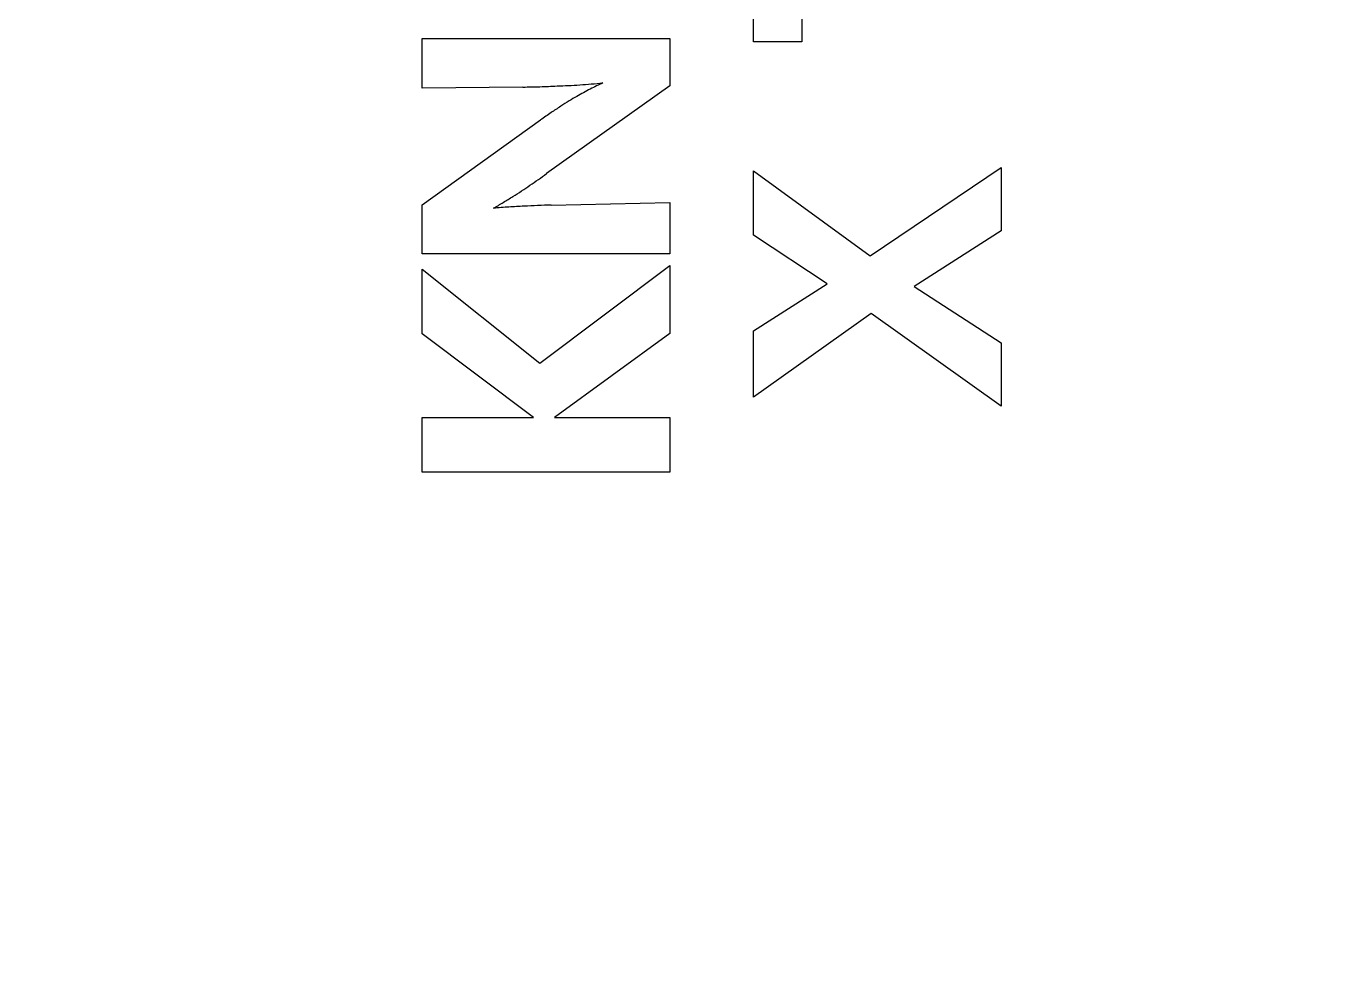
# Model space of a CAD drawing. Header units: millimetres. Extents: x 52.4 to 100, y -49.5 to -1.9.
# Drawn here: x 75.17 to 87.6, y -35.59 to -26.63 of the extents above; entities that cross this region are included whole.
import ezdxf

# ---------------------------------------------------------------- set-up
doc = ezdxf.new("R2010")
doc.units = ezdxf.units.MM
doc.layers.get('0').update_dxf_attribs({"linetype": 'CONTINUOUS'})

msp = doc.modelspace()

# ---------------------------------------------------------------- linework, layer by layer
for p, q in [((78.945, -27.22), (78.945, -26.747)), ((78.945, -26.747), (81.307, -26.747)), ((81.307, -26.747), (81.307, -27.197)), ((79.906, -27.21), (78.945, -27.22)), ((81.307, -27.197), (80.132, -28.035)), ((78.945, -28.331), (80.072, -27.524)), ((78.945, -28.798), (78.945, -28.331)), ((80.176, -28.335), (81.307, -28.311)), ((81.307, -28.311), (81.307, -28.798)), ((81.307, -28.798), (78.945, -28.798))]:
    msp.add_line(p, q)
for points in [[(84.465, -26.338), (82.564, -26.338), (82.564, -26.779), (82.104, -26.779), (82.104, -25.844), (84.465, -25.844)], [(84.465, -29.647), (84.465, -30.252), (83.226, -29.368), (82.103, -30.165), (82.103, -29.532), (82.807, -29.085), (82.103, -28.621), (82.103, -28.009), (83.216, -28.82), (84.465, -27.976), (84.465, -28.581), (83.635, -29.112)], [(78.945, -29.561), (78.945, -28.946), (80.068, -29.84), (81.307, -28.909), (81.307, -29.558), (80.207, -30.358), (81.307, -30.358), (81.307, -30.881), (78.945, -30.881), (78.945, -30.358), (80.007, -30.358)]]:
    msp.add_lwpolyline(points, close=True)
msp.add_circle((76.2, -25.717), 23.825)
for points, knots in [([(79.906, -27.21), (79.96, -27.209), (80.068, -27.207), (80.177, -27.203), (80.231, -27.2)], [0, 0, 0, 0, 0.499868, 1, 1, 1, 1]), ([(80.667, -27.171), (80.627, -27.19), (80.543, -27.23), (80.437, -27.289), (80.343, -27.344), (80.262, -27.396), (80.17, -27.456), (80.106, -27.5), (80.072, -27.524)], [0, 0, 0, 0, 0.193011, 0.403423, 0.523291, 0.662689, 0.821316, 1, 1, 1, 1]), ([(80.231, -27.2), (80.303, -27.197), (80.449, -27.191), (80.594, -27.177), (80.667, -27.171)], [0, 0, 0, 0, 0.498879, 1, 1, 1, 1]), ([(79.811, -28.253), (79.866, -28.218), (79.974, -28.147), (80.08, -28.072), (80.132, -28.035)], [0, 0, 0, 0, 0.498554, 1, 1, 1, 1]), ([(79.625, -28.365), (79.656, -28.347), (79.719, -28.309), (79.78, -28.272), (79.811, -28.253)], [0, 0, 0, 0, 0.50038, 1, 1, 1, 1]), ([(80.176, -28.335), (80.133, -28.336), (80.046, -28.34), (79.959, -28.343), (79.916, -28.345)], [0, 0, 0, 0, 0.499261, 1, 1, 1, 1]), ([(79.916, -28.345), (79.868, -28.348), (79.771, -28.353), (79.674, -28.361), (79.625, -28.365)], [0, 0, 0, 0, 0.494658, 1, 1, 1, 1])]:
    msp.add_open_spline(points, degree=3, knots=knots)

doc.saveas('drawing.dxf')
